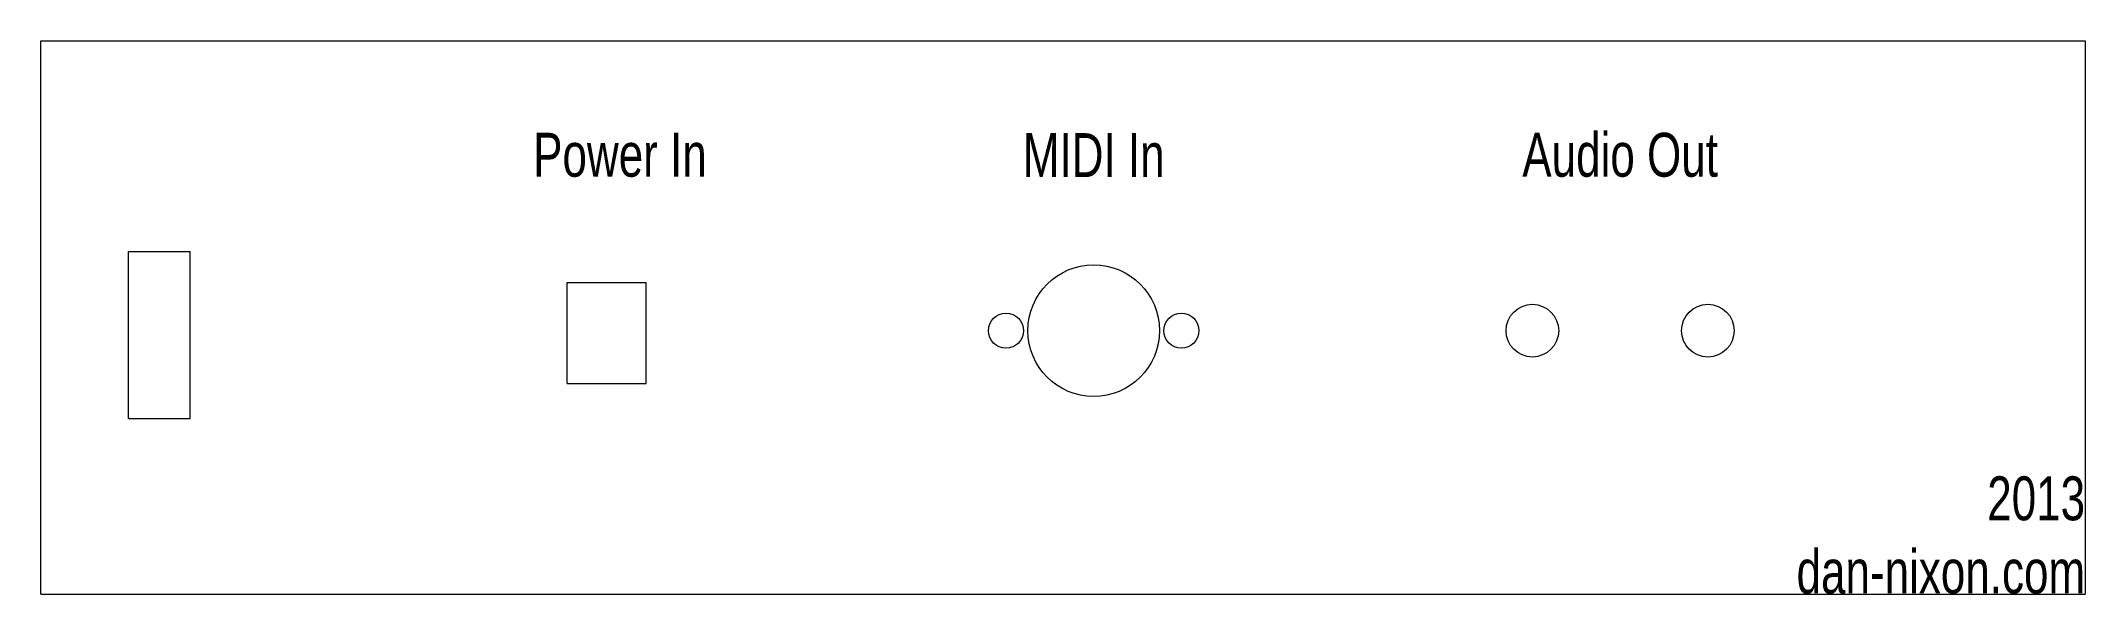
# Model space of a CAD drawing. Header units: millimetres. Extents: x 0 to 233, y 0 to 63.
import ezdxf

# ---------------------------------------------------------------- set-up
doc = ezdxf.new("R2010")
doc.units = ezdxf.units.MM
for name, color, linetype, lineweight in [('Guide_Panel', 2, 'CONTINUOUS', 0), ('Laser-Cut', 1, 'CONTINUOUS', 0), ('Laser-Engrave', 7, 'CONTINUOUS', 0)]:
    doc.layers.add(name, color=color, linetype=linetype, lineweight=lineweight)
doc.styles.get("Standard").update_dxf_attribs({"font": 'txt', "width": 0.75})

# ---------------------------------------------------------------- blocks, each defined once
blk = doc.blocks.new('MIDI-Jack')
at = {"layer": 'Laser-Cut'}
for centre, radius in [((-1.19, 0.99), 7.5), ((-11.19, 0.99), 2), ((8.81, 0.99), 2)]:
    blk.add_circle(centre, radius, dxfattribs=at)
blk = doc.blocks.new('DC-Jack')
at = {"layer": 'Laser-Cut'}
for p, q in [((-3.83, -2.34), (-3.83, 9.16)), ((-3.83, 9.16), (5.17, 9.16)), ((5.17, -2.34), (5.17, 9.16)), ((-3.83, -2.34), (5.17, -2.34))]:
    blk.add_line(p, q, dxfattribs=at)
blk = doc.blocks.new('Power-Switch')
at = {"layer": 'Laser-Cut'}
for p, q in [((-21.25, -7.45), (-21.25, 11.55)), ((-21.25, 11.55), (-14.25, 11.55)), ((-14.25, -7.45), (-14.25, 11.55)), ((-21.25, -7.45), (-14.25, -7.45))]:
    blk.add_line(p, q, dxfattribs=at)

msp = doc.modelspace()

# ---------------------------------------------------------------- linework, layer by layer
at = {"layer": 'Guide_Panel'}
for p, q in [((0, 0), (0, 63)), ((0, 63), (233, 63)), ((233, 63), (233, 0)), ((0, 0), (233, 0))]:
    msp.add_line(p, q, dxfattribs=at)
at = {"layer": 'Laser-Cut'}
for centre in [(170, 30), (190, 30)]:
    msp.add_circle(centre, 3, dxfattribs=at)

# ---------------------------------------------------------------- block references
at = {"layer": 'Laser-Engrave'}
for name, p in [('Power-Switch', (31.25, 27.45)), ('MIDI-Jack', (121.19, 29.01)), ('DC-Jack', (63.83, 26.34))]:
    msp.add_blockref(name, p, dxfattribs=at)

# ---------------------------------------------------------------- texts
at = {"layer": 'Laser-Engrave', "char_height": 5, "width": 100}
for s, insert, attachment_point in [('Power In', (66, 50), 5), ('MIDI In', (120, 50), 5), ('Audio Out', (180, 50), 5), ('2013\\Pdan-nixon.com', (233, 0), 9)]:
    msp.add_mtext(s, dxfattribs=dict(at, insert=insert, attachment_point=attachment_point))

doc.saveas('drawing.dxf')
